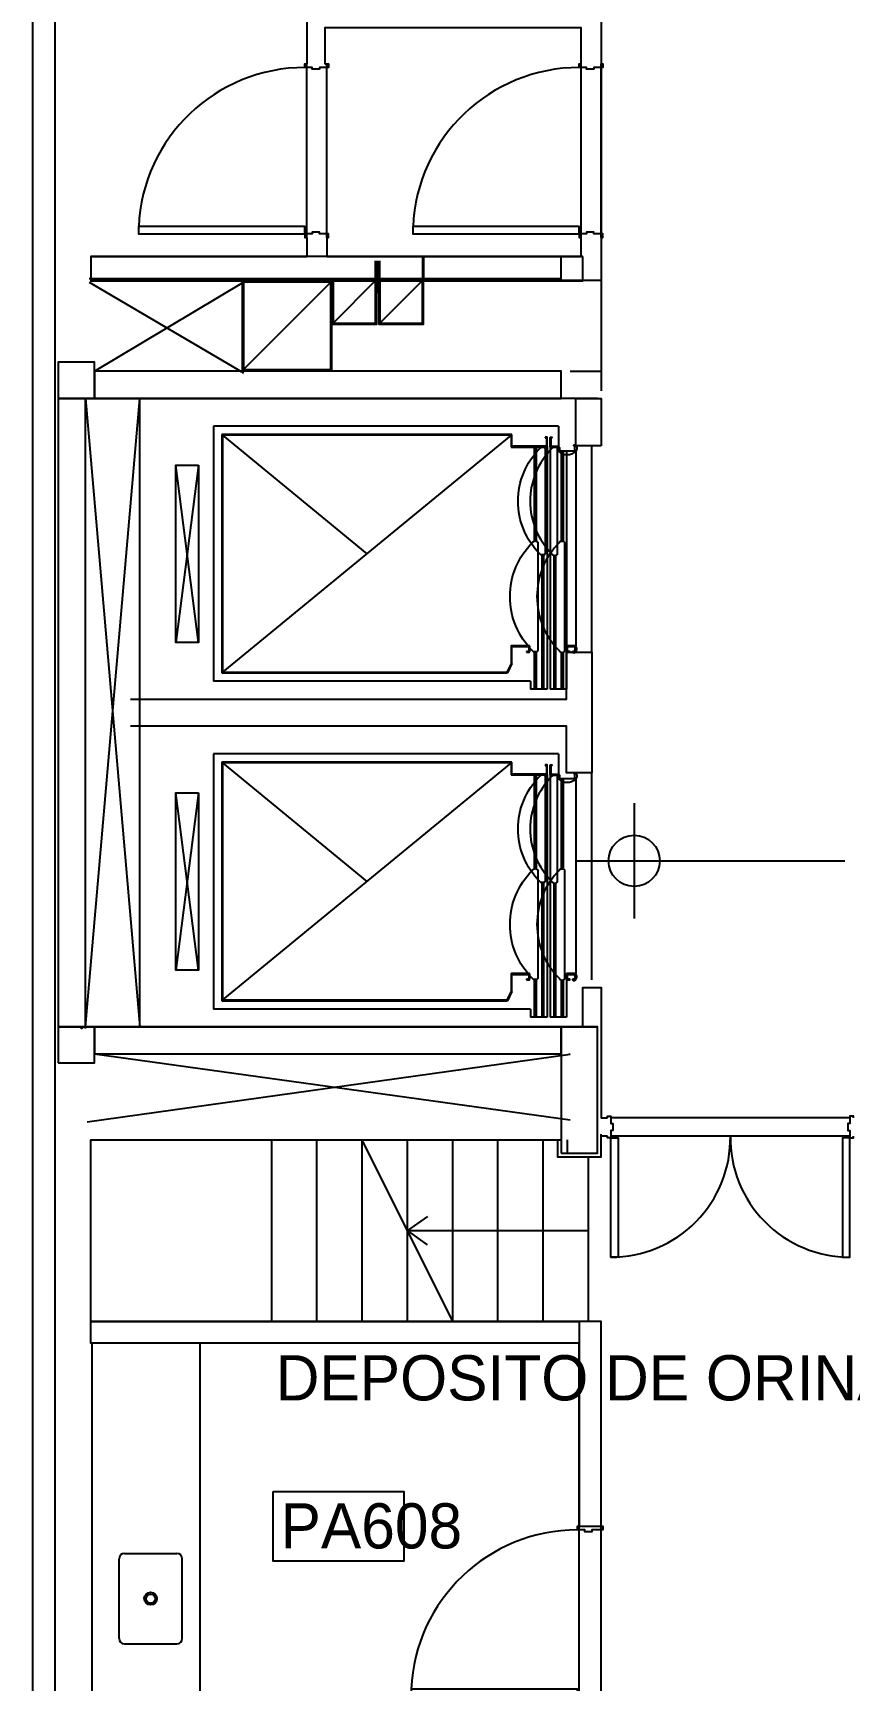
# Model space of a CAD drawing. Header units: millimetres. Extents: x 1473.7 to 1568.7, y 1808.4 to 1881.8.
# Drawn here: x 1500.62 to 1505.13, y 1822.57 to 1831.68 of the extents above; entities that cross this region are included whole.
import ezdxf

# ---------------------------------------------------------------- set-up
doc = ezdxf.new("R2010")
doc.units = ezdxf.units.MM
doc.layers.get('0').update_dxf_attribs({"linetype": 'CONTINUOUS'})
for name, color, linetype in [('0-COTAS-NIVEL', 8, 'CONTINUOUS'), ('0-OBSERVACIONES', 6, 'CONTINUOUS'), ('0000-TEXTO', 7, 'CONTINUOUS'), ('10-CARP-HOJA-PUER', 4, 'CONTINUOUS'), ('10-CARP-MARC', 2, 'CONTINUOUS'), ('10-CARP-SLIA', 14, 'CONTINUOUS'), ('10-M-A-300', 7, 'CONTINUOUS'), ('AR - ASCENSOR', 1, 'CONTINUOUS'), ('AR - INST. SANITARIA', 2, 'CONTINUOUS'), ('AR - LADRILLO VISTO', 3, 'CONTINUOUS'), ('AR - PROYECCION 1', 2, 'CONTINUOUS'), ('AR - PROYECCION 2', 1, 'CONTINUOUS'), ('AR - REVESTIMIENTO', 21, 'CONTINUOUS'), ('AR - REVOQUE', 8, 'CONTINUOUS'), ('AR - VISTA 1', 8, 'CONTINUOUS'), ('AV-HUMO', 6, 'CONTINUOUS'), ('AV-PLENO', 9, 'CONTINUOUS'), ('ES - LINEA OFICIAL', 6, 'CONTINUOUS'), ('ES-COLUMNAS', 5, 'CONTINUOUS'), ('ES-TABIQUES', 5, 'CONTINUOUS'), ('ESTRUCTURA', 3, 'CONTINUOUS'), ('MURO', 7, 'CONTINUOUS'), ('TEXTO', 7, 'CONTINUOUS')]:
    doc.layers.add(name, color=color, linetype=linetype)

# ---------------------------------------------------------------- blocks, each defined once
blk = doc.blocks.new('Puerta 96.4')
at = {"layer": '10-CARP-HOJA-PUER', "linetype": 'CONTINUOUS'}
blk.add_lwpolyline([(0.02, 0.12), (0.06, 0.12), (0.06, 1.04), (0.02, 1.04), (0.02, 0.12)], dxfattribs=at)
at = {"layer": '10-CARP-MARC', "linetype": 'CONTINUOUS'}
for points in [[(0, 0), (0, -0.01), (0.02, -0.01), (0.02, 0.04), (0.03, 0.04), (0.03, 0.08), (0.02, 0.08), (0.02, 0.12), (0, 0.12), (0, 0.11)], [(0.96, 0), (0.96, -0.01), (0.94, -0.01), (0.94, 0.04), (0.93, 0.04), (0.93, 0.08), (0.94, 0.08), (0.94, 0.12), (0.96, 0.12), (0.96, 0.11)]]:
    blk.add_lwpolyline(points, dxfattribs=at)
at = {"layer": '10-CARP-SLIA', "linetype": 'CONTINUOUS'}
for p, q in [((0, 0.11), (0.96, 0.11)), ((0, 0), (0.96, 0))]:
    blk.add_line(p, q, dxfattribs=at)
blk.add_arc((0.019952, 0.119981), 0.920048, 0.00121, 87.505209, dxfattribs=at)
blk = doc.blocks.new('Puerta 136.1')
at = {"layer": '10-CARP-HOJA-PUER', "linetype": 'CONTINUOUS'}
for points in [[(0.02, 0.11), (0.06, 0.11), (0.06, 0.77), (0.02, 0.77), (0.02, 0.11)], [(1.34, 0.11), (1.3, 0.11), (1.3, 0.77), (1.34, 0.77), (1.34, 0.11)]]:
    blk.add_lwpolyline(points, dxfattribs=at)
at = {"layer": '10-CARP-MARC', "linetype": 'CONTINUOUS'}
for points in [[(0, 0), (0, -0.01), (0.02, -0.01), (0.02, 0.03), (0.03, 0.03), (0.03, 0.07), (0.02, 0.07), (0.02, 0.11), (0, 0.11), (0, 0.1)], [(1.36, 0), (1.36, -0.01), (1.34, -0.01), (1.34, 0.03), (1.33, 0.03), (1.33, 0.07), (1.34, 0.07), (1.34, 0.11), (1.36, 0.11), (1.36, 0.1)]]:
    blk.add_lwpolyline(points, dxfattribs=at)
at = {"layer": '10-CARP-SLIA', "linetype": 'CONTINUOUS'}
for p, q in [((0.02, 0.1), (1.34, 0.1)), ((0.02, 0), (1.34, 0))]:
    blk.add_line(p, q, dxfattribs=at)
for centre, start, end in [((0.02, 0.11), 359.13185, 90), ((1.34, 0.11), 90, 180.86815)]:
    blk.add_arc(centre, 0.66, start, end, dxfattribs=at)
blk = doc.blocks.new('Puerta 96.2')
at = {"layer": '10-CARP-HOJA-PUER', "linetype": 'CONTINUOUS'}
blk.add_lwpolyline([(0.02, 0.13), (0.06, 0.13), (0.06, 1.05), (0.02, 1.05), (0.02, 0.13)], dxfattribs=at)
at = {"layer": '10-CARP-MARC', "linetype": 'CONTINUOUS'}
for points in [[(0, 0), (0, -0.01), (0.02, -0.01), (0.02, 0.05), (0.03, 0.05), (0.03, 0.09), (0.02, 0.09), (0.02, 0.13), (0, 0.13), (0, 0.12)], [(0.96, 0), (0.96, -0.01), (0.94, -0.01), (0.94, 0.05), (0.93, 0.05), (0.93, 0.09), (0.94, 0.09), (0.94, 0.13), (0.96, 0.13), (0.96, 0.12)]]:
    blk.add_lwpolyline(points, dxfattribs=at)
at = {"layer": '10-CARP-SLIA', "linetype": 'CONTINUOUS'}
for p, q in [((0, 0.12), (0.96, 0.12)), ((0, 0), (0.96, 0))]:
    blk.add_line(p, q, dxfattribs=at)
blk.add_arc((0.019952, 0.129981), 0.920048, 0.00121, 87.505209, dxfattribs=at)
blk = doc.blocks.new('NIVEL')
at = {"layer": '0-COTAS-NIVEL'}
for p, q in [((0, 0.19519), (0, -0.19519)), ((-0.19519, 0), (0.711572, 0))]:
    blk.add_line(p, q, dxfattribs=at)
blk.add_circle((0, 0), 0.086751, dxfattribs=at)

msp = doc.modelspace()

# ---------------------------------------------------------------- linework, layer by layer
at = {"color": 5}
for p, q in [((1502.233521, 1831.508745), (1502.253521, 1831.508745)), ((1503.539942, 1830.308744), (1500.939942, 1830.308743)), ((1503.519942, 1825.558771), (1503.539942, 1825.558771))]:
    msp.add_line(p, q, dxfattribs=at)
msp.add_lwpolyline([(1500.939942, 1830.308745), (1503.539942, 1830.308745), (1503.539942, 1830.443745), (1500.939942, 1830.443745)], close=True, dxfattribs=at)
at = {"color": 2}
for points in [[(1503.659942, 1830.443745), (1500.939942, 1830.443745), (1500.939942, 1830.308745), (1503.659942, 1830.308745)], [(1502.779443, 1830.443745), (1502.773249, 1830.443745), (1502.773249, 1830.17121), (1502.779443, 1830.17121)]]:
    msp.add_lwpolyline(points, close=True, dxfattribs=at)
at = {"layer": '0-OBSERVACIONES'}
for points in [[(1503.759942, 1831.508745), (1503.759942, 1829.700806)], [(1502.514025, 1830.317276), (1502.514025, 1830.418969)], [(1502.520219, 1830.241018), (1502.520219, 1830.418969)], [(1502.531684, 1830.241018), (1502.531684, 1830.418969)], [(1502.537878, 1830.317276), (1502.537878, 1830.418969)], [(1502.779443, 1830.317276), (1502.779443, 1830.443745)], [(1503.539942, 1830.319079), (1500.929941, 1830.319079)], [(1503.39205, 1830.312829), (1503.759942, 1830.312829)], [(1503.589942, 1829.808745), (1503.759942, 1829.808745)], [(1503.739942, 1829.658745), (1503.759942, 1829.658745)]]:
    msp.add_lwpolyline(points, dxfattribs=at)
for points in [[(1502.779443, 1830.319079), (1503.539942, 1830.319079), (1503.539942, 1830.443745), (1502.779443, 1830.443745)], [(1503.759942, 1829.395946), (1503.619942, 1829.395946), (1503.619942, 1829.658745), (1503.759942, 1829.658745)], [(1500.939942, 1824.553771), (1503.639942, 1824.553771), (1503.639942, 1824.433771), (1500.939942, 1824.433771)], [(1503.759942, 1824.553771), (1503.639942, 1824.553771), (1503.639942, 1823.42124), (1503.759942, 1823.42124)]]:
    msp.add_lwpolyline(points, close=True, dxfattribs=at)
at = {"layer": '10-M-A-300', "linetype": 'CONTINUOUS'}
msp.add_line((1503.571897, 1825.558745), (1503.571897, 1825.487933), dxfattribs=at)
at = {"layer": 'AR - ASCENSOR', "linetype": 'CONTINUOUS'}
for p, q in [((1501.618228, 1829.50509), (1501.618228, 1828.094213)), ((1503.524939, 1829.50509), (1501.618228, 1829.50509)), ((1503.524939, 1829.50509), (1503.524939, 1829.393803)), ((1501.664228, 1829.45909), (1501.664228, 1828.140213)), ((1503.266688, 1829.45909), (1501.664228, 1829.45909)), ((1501.668228, 1829.45509), (1501.668228, 1828.144213)), ((1503.262688, 1829.45509), (1501.668228, 1828.144213)), ((1501.668228, 1829.45509), (1502.465458, 1828.799651)), ((1503.262688, 1829.45509), (1501.668228, 1829.45509)), ((1503.262688, 1829.45509), (1503.262688, 1829.389887)), ((1503.262688, 1829.389887), (1503.459966, 1829.389887)), ((1503.266688, 1829.393887), (1503.266688, 1829.45909)), ((1503.457966, 1829.393887), (1503.266688, 1829.393887)), ((1503.390966, 1829.389887), (1503.390966, 1828.866975)), ((1503.400966, 1829.389887), (1503.400966, 1828.866975)), ((1503.459966, 1829.44509), (1503.451966, 1829.44509)), ((1503.451966, 1829.44509), (1503.451966, 1829.44109)), ((1503.451966, 1829.44109), (1503.457966, 1829.44109)), ((1503.457966, 1829.44109), (1503.457966, 1829.393887)), ((1503.461966, 1829.391887), (1503.461966, 1829.44309)), ((1503.461966, 1829.391887), (1503.461966, 1828.05009)), ((1503.478939, 1829.391887), (1503.478939, 1828.05009)), ((1503.709942, 1828.255116), (1503.709942, 1829.399887)), ((1501.534372, 1828.309651), (1501.409942, 1829.289651)), ((1501.534372, 1829.289651), (1501.409942, 1828.309651)), ((1503.539939, 1829.364887), (1503.539939, 1828.866975)), ((1503.549939, 1829.364887), (1503.549939, 1828.866975)), ((1503.569939, 1829.364887), (1503.569939, 1828.05009)), ((1503.619939, 1829.366887), (1503.619936, 1828.290116)), ((1503.431966, 1828.794074), (1503.431966, 1828.05009)), ((1503.441966, 1828.794074), (1503.441966, 1828.05009)), ((1503.498939, 1828.794074), (1503.498939, 1828.05009)), ((1503.508939, 1828.794074), (1503.508939, 1828.05009)), ((1503.262689, 1828.288116), (1503.262689, 1828.192116)), ((1503.363726, 1828.290116), (1503.264689, 1828.290116)), ((1503.266689, 1828.286116), (1503.361726, 1828.286116)), ((1503.266689, 1828.191947), (1503.266689, 1828.286116)), ((1503.361726, 1828.286116), (1503.361726, 1828.259116)), ((1503.365726, 1828.257116), (1503.365726, 1828.288116)), ((1503.262689, 1828.192116), (1503.238723, 1828.144213)), ((1503.266689, 1828.191947), (1503.242397, 1828.140213)), ((1503.348904, 1828.259116), (1503.348904, 1828.255116)), ((1503.361726, 1828.259116), (1503.348904, 1828.259116)), ((1503.348904, 1828.255116), (1503.363726, 1828.255116)), ((1503.390966, 1828.257911), (1503.390966, 1828.05009)), ((1503.400966, 1828.257911), (1503.400966, 1828.05009)), ((1503.539939, 1828.257911), (1503.539939, 1828.05009)), ((1503.549939, 1828.257911), (1503.549939, 1828.05009)), ((1501.664228, 1828.140213), (1503.242397, 1828.140213)), ((1501.668228, 1828.144213), (1503.238723, 1828.144213)), ((1503.370966, 1828.094213), (1501.618228, 1828.094213)), ((1503.370966, 1828.094213), (1503.370966, 1828.05009)), ((1503.461966, 1828.05009), (1503.370966, 1828.05009)), ((1503.569939, 1828.05009), (1503.478939, 1828.05009)), ((1501.618228, 1827.692603), (1501.618228, 1826.281726)), ((1503.524938, 1827.692603), (1501.618228, 1827.692603)), ((1501.664228, 1827.646603), (1501.664228, 1826.327726)), ((1503.266688, 1827.646603), (1501.664228, 1827.646603)), ((1503.266688, 1827.5814), (1503.266688, 1827.646603)), ((1503.524938, 1827.692603), (1503.524938, 1827.581316)), ((1501.668228, 1827.642603), (1501.668228, 1826.331726)), ((1503.262688, 1827.642603), (1501.668228, 1826.331726)), ((1501.668228, 1827.642603), (1502.465458, 1826.987164)), ((1503.262688, 1827.642603), (1501.668228, 1827.642603)), ((1503.262688, 1827.642603), (1503.262688, 1827.5774)), ((1503.262688, 1827.5774), (1503.459966, 1827.5774)), ((1503.457966, 1827.5814), (1503.266688, 1827.5814)), ((1503.390966, 1827.5774), (1503.390966, 1827.054488)), ((1503.400966, 1827.5774), (1503.400966, 1827.054488)), ((1503.459966, 1827.632603), (1503.451966, 1827.632603)), ((1503.451966, 1827.632603), (1503.451966, 1827.628603)), ((1503.451966, 1827.628603), (1503.457966, 1827.628603)), ((1503.457966, 1827.628603), (1503.457966, 1827.5814)), ((1503.461966, 1827.5794), (1503.461966, 1827.630603)), ((1503.461966, 1827.5794), (1503.461966, 1826.237603)), ((1503.478938, 1827.5794), (1503.478938, 1826.237603)), ((1503.619938, 1827.5544), (1503.619936, 1826.477629)), ((1503.709942, 1826.442629), (1503.709942, 1827.5874)), ((1501.534372, 1826.497164), (1501.409942, 1827.477164)), ((1501.534372, 1827.477164), (1501.409942, 1826.497164)), ((1503.539938, 1827.5524), (1503.539938, 1827.054488)), ((1503.549938, 1827.5524), (1503.549938, 1827.054488)), ((1503.431966, 1826.981587), (1503.431966, 1826.237603)), ((1503.441966, 1826.981587), (1503.441966, 1826.237603)), ((1503.498938, 1826.981587), (1503.498938, 1826.237603)), ((1503.508938, 1826.981587), (1503.508938, 1826.237603)), ((1503.262689, 1826.475629), (1503.262689, 1826.379629)), ((1503.363726, 1826.477629), (1503.264689, 1826.477629)), ((1503.266689, 1826.473629), (1503.361726, 1826.473629)), ((1503.266689, 1826.37946), (1503.266689, 1826.473629)), ((1503.361726, 1826.473629), (1503.361726, 1826.446629)), ((1503.365726, 1826.444629), (1503.365726, 1826.475629)), ((1503.262689, 1826.379629), (1503.238723, 1826.331726)), ((1503.266689, 1826.37946), (1503.242397, 1826.327726)), ((1503.348904, 1826.446629), (1503.348904, 1826.442629)), ((1503.361726, 1826.446629), (1503.348904, 1826.446629)), ((1503.348904, 1826.442629), (1503.363726, 1826.442629)), ((1503.390966, 1826.445424), (1503.390966, 1826.237603)), ((1503.400966, 1826.445424), (1503.400966, 1826.237603)), ((1503.539939, 1826.445424), (1503.539938, 1826.237603)), ((1503.549939, 1826.445424), (1503.549938, 1826.237603)), ((1503.569938, 1826.442629), (1503.569938, 1826.237603)), ((1503.370966, 1826.281726), (1501.618228, 1826.281726)), ((1501.664228, 1826.327726), (1503.242397, 1826.327726)), ((1501.668228, 1826.331726), (1503.238723, 1826.331726)), ((1503.370966, 1826.281726), (1503.370966, 1826.237603)), ((1503.461966, 1826.237603), (1503.370966, 1826.237603)), ((1503.569938, 1826.237603), (1503.478938, 1826.237603))]:
    msp.add_line(p, q, dxfattribs=at)
for points in [[(1503.421966, 1828.799074, -0.414214), (1503.421966, 1829.381383, -0.414214), (1503.426966, 1829.386383, -0.414214), (1503.446966, 1829.386383, -0.414214), (1503.451966, 1829.381383), (1503.451966, 1828.799074), (1503.446966, 1828.794074), (1503.426966, 1828.794074)], [(1503.488939, 1829.381383, 0.414214), (1503.488939, 1828.799074, 0.414214), (1503.493939, 1828.794074, 0.414214), (1503.513939, 1828.794074, 0.414214), (1503.518939, 1828.799074), (1503.518939, 1829.381383), (1503.513939, 1829.386383), (1503.493939, 1829.386383)], [(1503.609939, 1829.399887, -0.414214), (1503.617939, 1829.399887, -0.414214), (1503.619939, 1829.397887, -0.414214), (1503.619939, 1829.366887, 0.414214), (1503.617939, 1829.364887, -0.414214), (1503.527939, 1829.364887, -0.414214), (1503.525939, 1829.366887, -0.414214), (1503.525939, 1829.387887), (1503.523939, 1829.389887), (1503.480939, 1829.389887), (1503.478939, 1829.391887), (1503.478939, 1829.44309), (1503.480939, 1829.44509), (1503.488939, 1829.44509), (1503.488939, 1829.44109), (1503.482939, 1829.44109), (1503.482939, 1829.393887), (1503.523939, 1829.393887), (1503.529939, 1829.387887), (1503.529939, 1829.368887), (1503.615939, 1829.368887), (1503.615939, 1829.395887), (1503.609939, 1829.395887)], [(1503.380966, 1828.262911, -0.414214), (1503.380966, 1828.861975, -0.414214), (1503.385966, 1828.866975, -0.414214), (1503.405966, 1828.866975, -0.414214), (1503.410966, 1828.861975), (1503.410966, 1828.262911), (1503.405966, 1828.257911), (1503.385966, 1828.257911)], [(1503.529939, 1828.861975, 0.414214), (1503.529939, 1828.262911, 0.414214), (1503.534939, 1828.257911, 0.414214), (1503.554939, 1828.257911, 0.414214), (1503.559939, 1828.262911), (1503.559939, 1828.861975), (1503.554939, 1828.866975), (1503.534939, 1828.866975)], [(1503.603117, 1828.259116, 0.414214), (1503.603117, 1828.255116, 0.414214), (1503.617939, 1828.255116, 0.414214), (1503.619939, 1828.257116, 0.414214), (1503.619939, 1828.288116), (1503.617939, 1828.290116), (1503.571939, 1828.290116), (1503.569939, 1828.288116), (1503.569939, 1828.257116), (1503.571939, 1828.255116), (1503.586761, 1828.255116), (1503.586761, 1828.259116), (1503.573939, 1828.259116), (1503.573939, 1828.286116), (1503.615939, 1828.286116), (1503.615939, 1828.259116)], [(1503.421966, 1826.986587, -0.414214), (1503.421966, 1827.568895, -0.414214), (1503.426966, 1827.573895, -0.414214), (1503.446966, 1827.573895, -0.414214), (1503.451966, 1827.568895), (1503.451966, 1826.986587), (1503.446966, 1826.981587), (1503.426966, 1826.981587)], [(1503.488938, 1827.568895, 0.414214), (1503.488938, 1826.986587, 0.414214), (1503.493938, 1826.981587, 0.414214), (1503.513938, 1826.981587, 0.414214), (1503.518938, 1826.986587), (1503.518938, 1827.568895), (1503.513938, 1827.573895), (1503.493938, 1827.573895)], [(1503.609938, 1827.5874, -0.414214), (1503.617938, 1827.5874, -0.414214), (1503.619938, 1827.5854, -0.414214), (1503.619938, 1827.5544, 0.414214), (1503.617938, 1827.5524, -0.414214), (1503.527938, 1827.5524, -0.414214), (1503.525938, 1827.5544, -0.414214), (1503.525938, 1827.5754), (1503.523938, 1827.5774), (1503.480938, 1827.5774), (1503.478938, 1827.5794), (1503.478938, 1827.630603), (1503.480938, 1827.632603), (1503.488938, 1827.632603), (1503.488938, 1827.628603), (1503.482938, 1827.628603), (1503.482938, 1827.5814), (1503.523938, 1827.5814), (1503.529938, 1827.5754), (1503.529938, 1827.5564), (1503.615938, 1827.5564), (1503.615938, 1827.5834), (1503.609938, 1827.5834)], [(1503.380966, 1826.450424, -0.414214), (1503.380966, 1827.049488, -0.414214), (1503.385966, 1827.054488, -0.414214), (1503.405966, 1827.054488, -0.414214), (1503.410966, 1827.049488), (1503.410966, 1826.450424), (1503.405966, 1826.445424), (1503.385966, 1826.445424)], [(1503.529938, 1827.049488, 0.414214), (1503.529939, 1826.450424, 0.414214), (1503.534939, 1826.445424, 0.414214), (1503.554939, 1826.445424, 0.414214), (1503.559939, 1826.450424), (1503.559938, 1827.049488), (1503.554938, 1827.054488), (1503.534938, 1827.054488)], [(1503.603117, 1826.446629, 0.414214), (1503.603117, 1826.442629, 0.414214), (1503.617939, 1826.442629, 0.414214), (1503.619939, 1826.444629, 0.414214), (1503.619939, 1826.475629), (1503.617939, 1826.477629), (1503.571939, 1826.477629), (1503.569939, 1826.475629), (1503.569939, 1826.444629), (1503.571939, 1826.442629), (1503.586761, 1826.442629), (1503.586761, 1826.446629), (1503.573939, 1826.446629), (1503.573939, 1826.473629), (1503.615939, 1826.473629), (1503.615939, 1826.446629)]]:
    msp.add_lwpolyline(points, format="xyb", close=True, dxfattribs=at)
for points in [[(1501.534372, 1829.289651), (1501.534372, 1828.309651), (1501.409942, 1828.309651), (1501.409942, 1829.289651)], [(1501.534372, 1827.477164), (1501.534372, 1826.497164), (1501.409942, 1826.497164), (1501.409942, 1827.477164)]]:
    msp.add_lwpolyline(points, close=True, dxfattribs=at)
for centre, start, end in [((1503.459966, 1829.44309), 0, 90), ((1503.459966, 1829.391887), 270, 0), ((1503.264689, 1828.288116), 90, 180), ((1503.363726, 1828.288116), 0, 90), ((1503.363726, 1828.257116), 270, 0), ((1503.459966, 1827.630603), 0, 90), ((1503.459966, 1827.5794), 270, 0), ((1503.264689, 1826.475629), 90, 180), ((1503.363726, 1826.475629), 0, 90), ((1503.363726, 1826.444629), 270, 0)]:
    msp.add_arc(centre, 0.002, start, end, dxfattribs=at)
at = {"layer": 'AR - INST. SANITARIA', "color": 2}
for p, q in [((1501.095567, 1822.80124), (1501.095567, 1823.24124)), ((1501.125567, 1823.27124), (1501.415567, 1823.27124)), ((1501.445567, 1822.80124), (1501.445567, 1823.24124)), ((1501.125567, 1822.77124), (1501.415567, 1822.77124))]:
    msp.add_line(p, q, dxfattribs=at)
msp.add_lwpolyline([(1501.544942, 1822.37124), (1501.544942, 1824.433771)], dxfattribs=at)
for radius in [0.035, 0.025]:
    msp.add_circle((1501.270567, 1823.02124), radius, dxfattribs=at)
for centre, start, end in [((1501.125567, 1823.24124), 90, 180), ((1501.415567, 1823.24124), 0, 90), ((1501.125567, 1822.80124), 180, 270), ((1501.415567, 1822.80124), 270, 0)]:
    msp.add_arc(centre, 0.03, start, end, dxfattribs=at)
at = {"layer": 'AR - LADRILLO VISTO', "linetype": 'CONTINUOUS'}
msp.add_lwpolyline([(1500.969942, 1838.438838), (1500.739942, 1838.438838), (1500.739942, 1812.228837), (1500.739942, 1812.228837), (1500.739942, 1812.228837), (1500.619942, 1812.228837), (1500.619942, 1838.498838), (1501.029942, 1838.498838), (1501.029942, 1838.298838), (1500.969942, 1838.298838), (1500.969942, 1838.438838)], dxfattribs=at)
at = {"layer": 'AR - PROYECCION 1'}
msp.add_lwpolyline([(1501.209941, 1826.183769), (1501.209941, 1829.658744)], dxfattribs=at)
at = {"layer": 'AR - PROYECCION 2'}
for p, q in [((1500.919942, 1825.658745), (1503.589942, 1826.032525)), ((1500.959942, 1826.033771), (1503.589942, 1825.668874))]:
    msp.add_line(p, q, dxfattribs=at)
for points in [[(1500.929941, 1830.300841), (1501.783136, 1829.800841)], [(1500.959942, 1829.808745), (1501.783136, 1830.300841)], [(1500.909942, 1826.18377), (1501.209941, 1829.658744)], [(1500.909942, 1829.658744), (1501.209941, 1826.183769)]]:
    msp.add_lwpolyline(points, dxfattribs=at)
at = {"layer": 'AR - REVESTIMIENTO', "linetype": 'CONTINUOUS'}
msp.add_lwpolyline([(1503.639942, 1823.42124), (1503.639942, 1824.433771), (1500.944942, 1824.433771), (1500.944942, 1822.37124), (1503.639942, 1822.37124), (1503.639942, 1822.46124)], dxfattribs=at)
at = {"layer": 'AR - REVOQUE', "linetype": 'CONTINUOUS'}
for points in [[(1503.759942, 1834.538745), (1503.759942, 1831.508745)], [(1502.133521, 1831.858745), (1502.133521, 1831.508745)], [(1503.649942, 1831.508745), (1503.649942, 1831.708745), (1502.233521, 1831.708745), (1502.233521, 1831.508745)], [(1502.133521, 1830.548745), (1502.133521, 1830.443745)], [(1502.243521, 1830.443745), (1503.649942, 1830.443745), (1503.649942, 1830.548745)], [(1502.243521, 1830.548745), (1502.243521, 1830.443745)], [(1500.939942, 1830.443745), (1502.133521, 1830.443745)], [(1501.159941, 1827.996258), (1503.569942, 1827.996258), (1503.569942, 1828.255116), (1503.709942, 1828.255116), (1503.709942, 1827.5874), (1503.569942, 1827.5874), (1503.569942, 1827.846258), (1501.159941, 1827.846258)], [(1503.659938, 1826.183771), (1503.659938, 1826.401175), (1503.759942, 1826.401175), (1503.759942, 1825.679147), (1503.794942, 1825.679147)], [(1503.759942, 1823.42124), (1503.759942, 1824.553771), (1500.939942, 1824.553771), (1500.939942, 1825.558771), (1503.519942, 1825.558771)], [(1503.519942, 1825.558771), (1503.519942, 1825.463771), (1503.759942, 1825.463771), (1503.759942, 1825.589147)], [(1503.794942, 1825.579147), (1503.759942, 1825.579147)]]:
    msp.add_lwpolyline(points, dxfattribs=at)
at = {"layer": 'AR - VISTA 1', "linetype": 'CONTINUOUS'}
for points in [[(1501.939942, 1824.553771), (1501.939942, 1825.558771)], [(1502.189942, 1824.553771), (1502.189942, 1825.558771)], [(1502.439942, 1824.553771), (1502.439942, 1825.558771)], [(1502.939942, 1824.553771), (1502.439942, 1825.558771)], [(1502.689942, 1824.553771), (1502.689942, 1825.558771)], [(1502.939942, 1824.553771), (1502.939942, 1825.558771)], [(1503.189942, 1824.553771), (1503.189942, 1825.558771)], [(1503.439942, 1824.553771), (1503.439942, 1825.558771)], [(1503.689942, 1824.553771), (1503.689942, 1825.463771)], [(1502.801033, 1825.134862), (1502.689942, 1825.056271)], [(1502.689942, 1825.056271), (1503.689942, 1825.056271)], [(1502.801033, 1824.97768), (1502.689942, 1825.056271)]]:
    msp.add_lwpolyline(points, dxfattribs=at)
at = {"layer": 'AV-HUMO'}
for points in [[(1501.776942, 1830.307035), (1501.776942, 1829.811517), (1502.27246, 1829.811517), (1502.27246, 1830.307035)], [(1501.783136, 1830.300841), (1501.783136, 1829.817711), (1502.266266, 1829.817711), (1502.266266, 1830.300841)], [(1502.278654, 1830.311082), (1502.278654, 1830.075711), (1502.514025, 1830.075711), (1502.514025, 1830.311082)], [(1502.537878, 1830.311082), (1502.537878, 1830.075711), (1502.773249, 1830.075711), (1502.773249, 1830.311082)]]:
    msp.add_lwpolyline(points, close=True, dxfattribs=at)
for points in [[(1502.514025, 1830.317276), (1502.27246, 1830.317276), (1502.27246, 1830.069517), (1502.520219, 1830.069517), (1502.520219, 1830.317276)], [(1502.531684, 1830.317276), (1502.531684, 1830.069517), (1502.779443, 1830.069517), (1502.779443, 1830.317276), (1502.537878, 1830.317276)]]:
    msp.add_lwpolyline(points, dxfattribs=at)
at = {"layer": 'AV-PLENO'}
for p, q in [((1502.266266, 1830.300841), (1501.783136, 1829.817711)), ((1502.514025, 1830.311082), (1502.278654, 1830.075711)), ((1502.773249, 1830.311082), (1502.537878, 1830.075711))]:
    msp.add_line(p, q, dxfattribs=at)
at = {"layer": 'ES - LINEA OFICIAL'}
msp.add_lwpolyline([(1509.499942, 1812.168838), (1509.499942, 1843.498838), (1500.739942, 1843.498838), (1500.739942, 1812.168838), (1509.499942, 1812.168838)], dxfattribs=at)
at = {"layer": 'ES-COLUMNAS', "linetype": 'CONTINUOUS'}
for points in [[(1500.759942, 1829.658745), (1500.959942, 1829.658745), (1500.959942, 1829.858745), (1500.759942, 1829.858745)], [(1500.759942, 1825.983771), (1500.959942, 1825.983771), (1500.959942, 1826.183771), (1500.759942, 1826.183771)], [(1503.539942, 1825.483771), (1503.739942, 1825.483771), (1503.739942, 1826.183771), (1503.539942, 1826.183771)]]:
    msp.add_lwpolyline(points, close=True, dxfattribs=at)
at = {"layer": 'ES-TABIQUES', "linetype": 'CONTINUOUS'}
for points in [[(1500.959942, 1829.808745), (1500.959942, 1829.658745), (1503.539942, 1829.658745), (1503.539942, 1829.808745)], [(1500.759942, 1826.183771), (1500.909942, 1826.183771), (1500.909942, 1829.658745), (1500.759942, 1829.658745)], [(1500.959942, 1826.183771), (1500.959942, 1826.033771), (1503.539942, 1826.033771), (1503.539942, 1826.183771)]]:
    msp.add_lwpolyline(points, close=True, dxfattribs=at)
at = {"layer": 'ESTRUCTURA', "linetype": 'CONTINUOUS'}
for p, q in [((1500.739942, 1829.808745), (1500.739942, 1826.033771)), ((1503.739942, 1829.658745), (1500.889942, 1829.658745)), ((1500.909942, 1826.174014), (1500.909942, 1829.658745)), ((1500.888175, 1826.172247), (1500.888175, 1826.183771)), ((1500.888175, 1826.183771), (1503.589942, 1826.183771)), ((1500.899699, 1826.183771), (1503.739942, 1826.183771)), ((1503.58746, 1826.033771), (1503.589942, 1826.036253))]:
    msp.add_line(p, q, dxfattribs=at)
at = {"layer": 'ESTRUCTURA', "color": 9, "linetype": 'CONTINUOUS'}
msp.add_line((1500.888175, 1826.172247), (1500.899699, 1826.183771), dxfattribs=at)
at = {"layer": 'MURO'}
for p, q in [((1503.393157, 1829.808745), (1501.164942, 1829.808745)), ((1503.589942, 1829.658745), (1500.889942, 1829.658745)), ((1503.689942, 1829.658745), (1501.239942, 1829.658745))]:
    msp.add_line(p, q, dxfattribs=at)
at = {"layer": 'TEXTO'}
msp.add_lwpolyline([(1501.948113, 1823.613032), (1502.670261, 1823.613032), (1502.670261, 1823.228624), (1501.948113, 1823.228624)], close=True, dxfattribs=at)

# ---------------------------------------------------------------- block references
at = {"xscale": 1.63529, "yscale": 1.63529}
msp.add_blockref('NIVEL', (1503.943166, 1827.101221), dxfattribs=at)
at = {"layer": 'AR - REVOQUE', "linetype": 'CONTINUOUS', "rotation": 90}
for p in [(1502.243521, 1830.548745), (1503.759942, 1830.548745)]:
    msp.add_blockref('Puerta 96.4', p, dxfattribs=at)
at = {"layer": 'MURO', "linetype": 'CONTINUOUS'}
for name, p, rotation in [('Puerta 136.1', (1505.154942, 1825.679147), 180), ('Puerta 96.2', (1503.759942, 1822.46124), 90)]:
    msp.add_blockref(name, p, dxfattribs=dict(at, rotation=rotation))

# ---------------------------------------------------------------- texts
at = {"layer": '0000-TEXTO', "insert": (1501.962044, 1824.367304), "char_height": 0.25, "width": 3.319444, "attachment_point": 1}
msp.add_mtext('DEPOSITO DE ORINA', dxfattribs=at)
at = {"layer": 'TEXTO'}
msp.add_text('PA608', height=0.25, dxfattribs=at).set_placement((1501.988528, 1823.298506))

doc.saveas('drawing.dxf')
